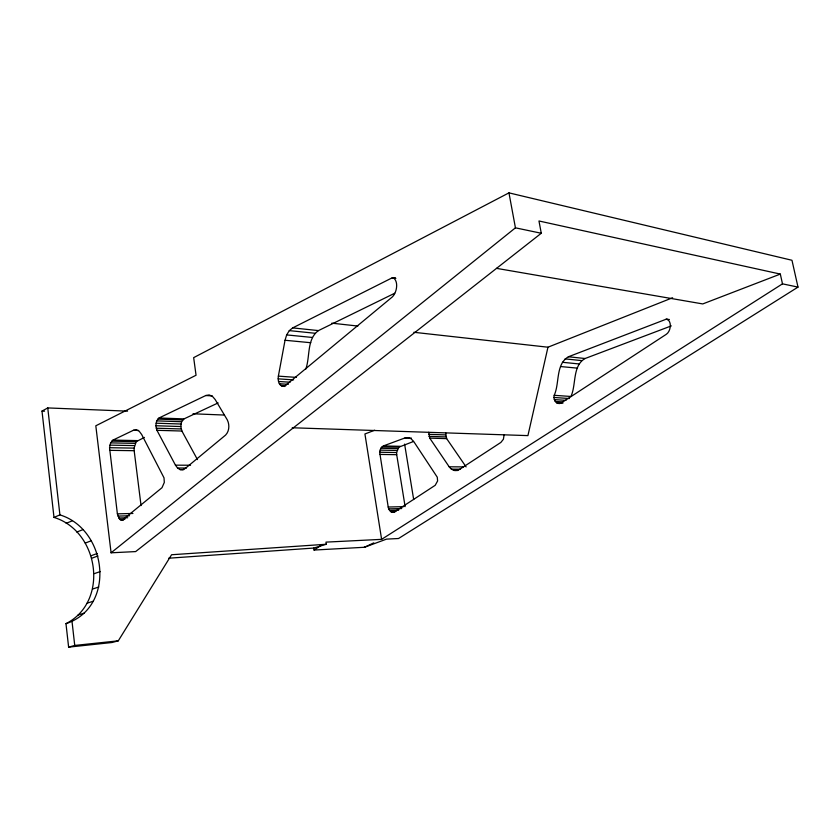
<?xml version="1.0" encoding="UTF-8"?>
<svg xmlns="http://www.w3.org/2000/svg" width="840" height="840" viewBox="0 0 840 840"><rect width="100%" height="100%" fill="white"/><g stroke="black" fill="none" stroke-linecap="round" stroke-linejoin="round"><path stroke-width="1.26" d="M504.137 434.7L503.402 439.247L500.861 442.439L459.459 469.476C455.952 471.796 451.353 470.169 449.19 466.809L429.744 438.134L428.757 432.274M155.852 425.744L156.671 420.872L159.012 417.984L205.748 395.535L209.129 394.926L212.394 396.302L215.166 399.525L227.262 419.822C229.688 424.578 229.446 431.12 225.603 435.068L185.325 468.405L182.732 469.739L180.054 469.602L177.555 468.017L175.455 465.161L156.944 430.311L155.852 425.744L180.799 426.531L181.902 431.036L197.463 459.596M180.799 426.531L181.619 421.743L183.992 418.897L218.127 402.927M284.75 386.442L282.177 386.284C278.376 384.647 277.82 379.764 278.366 376.142L285.033 340.263L286.661 334.908L289.317 330.614L292.677 327.894L392.123 277.851L395.504 277.977M466.106 466.904L446.659 438.627L445.683 432.842M666.876 319.116C672.294 321.426 670.75 331.464 666.256 334.331L561.393 402.875C556.794 405.699 552.773 399.494 554.2 395.315C559.755 383.397 555.44 364.329 568.418 356.769L665.994 319.284L669.375 319.494M782.492 283.846L780.318 274.082L538.965 220.983L541.275 233.258L135.65 551.586L111.08 552.804L95.812 425.796L196.046 375.239L193.662 357.641L508.956 192.864L791.973 260.274L798 287.102L782.492 283.846L381.612 539.353L325.973 542.125L326.298 544.257L171.581 554.747L118.283 640.836L112.035 642.505L68.617 647.136L65.972 623.669C116.361 607.1 107.436 529.431 59.913 514.889L53.991 517.409L42 411.096L47.754 407.925L127.564 411.149M65.972 623.669C109.494 601.493 99.047 531.195 53.991 517.409M109.547 447.709L110.628 442.869L113.001 440.087L133.403 430.28L136.385 429.828L139.251 431.288L141.666 434.501L164.01 477.844L164.315 482.412L161.994 487.715L122.21 520.254L119.689 519.404L117.38 513.849L109.547 447.709L134.075 448.119L136.248 441.651L144.417 437.409M379.68 452.245L380.814 448.245L383.334 445.945L404.964 437.955L408.114 437.608L411.149 438.827L413.7 441.494L437.272 477.204L437.608 480.953L435.194 485.31L394.663 511.781C391.482 513.723 388.458 510.027 388.206 507.034L379.68 452.245L396.585 452.529L398.864 447.163L413.459 441.494M305.77 369.128C310.264 356.853 306.569 339.171 318.455 330.593L394.674 293.265M672.62 297.748L547.964 347.204L527.919 435.614L292.215 427.77M671.328 325.889L585.091 358.512C572.208 365.873 576.429 384.741 570.927 396.469L554.2 395.315M111.08 552.804L515.434 227.829L541.275 233.258M326.298 544.257L313.761 548.058L314.055 550.053L321.867 544.856M314.055 550.053L364.476 547.271L386.558 539.112L398.538 538.514L798 287.102M364.476 547.271L373.779 542.871M66.192 523.331L72.156 520.863M76.808 532.056L82.814 529.662M374.661 430.227L364.928 433.976L381.612 539.353M780.318 274.082L702.765 303.933L496.482 268.349M85.26 543.071L91.308 540.76M91.098 555.734L97.177 553.497M91.854 558.191L97.944 555.975M94.258 573.647L100.37 571.525M92.673 589.019L98.795 586.992M87.161 603.173L93.293 601.22M78.057 615.038L84.178 613.158M364.423 546.976L365.379 546.693M68.617 647.136L74.739 645.446L118.283 640.836M168.641 558.212L313.761 548.058M118.639 518.007L127.712 517.755M389.56 510.468L398.664 510.216M119.689 519.404L124.877 519.256M390.684 511.623L395.892 511.476M120.918 520.181L123.511 520.107M391.986 512.253L394.59 512.18M117.842 516.096L129.507 515.781M388.71 508.893L401.719 508.546M117.38 513.849L132.93 513.45M388.206 507.034L403.82 506.636M180.054 469.602L183.834 469.613M453.978 470.442L457.884 470.463M177.555 468.017L186.354 468.058M451.374 469.151L460.478 469.193M175.455 465.161L190.533 465.245M449.19 466.809L463.502 466.893M282.177 386.284L285.516 385.434L392.354 296.909C396.889 292.593 398.927 281.137 393.026 277.61M109.641 450.334L134.169 450.702L141.047 505.575M379.796 454.43L396.701 454.681L405.122 506.604M109.893 445.137L134.421 445.589M380.037 450.125L396.942 450.429M110.628 442.869L135.166 443.363M380.814 448.245L397.719 448.581M113.001 440.087L137.55 440.612M383.334 445.945L400.239 446.313M111.699 441.126L136.248 441.651M381.948 446.806L398.864 447.163M156.944 430.311L181.902 431.036M429.744 438.134L446.659 438.627M133.403 430.28L138.611 430.427M404.964 437.955L411.464 438.134M156.166 428.211L181.125 428.957M428.925 436.401L445.841 436.916M428.589 434.364L445.505 434.899M156.02 423.192L180.978 424.022M156.671 420.872L181.619 421.743M159.012 417.984L183.992 418.897M157.7 419.066L182.668 419.969M42 411.096L44.552 411.191M192.98 413.784L224.385 415.055M205.748 395.535L212.079 395.871M280.613 385.392L285.757 385.718M556.479 402.791L562.905 403.19M279.332 383.733L288.341 384.31M555.188 401.436L562.905 401.93M278.481 381.465L290.062 382.221M554.337 399.599L565.908 400.355M278.145 378.84L293.591 379.89M553.99 397.478L569.425 398.528M278.366 376.142L296.383 377.391M285.033 340.263L310.779 342.72M560.795 366.566L577.5 368.151M286.661 334.908L312.428 337.47M562.422 362.292L579.117 363.951M289.317 330.614L315.084 333.26M565.068 358.89L581.752 360.602M292.677 327.894L318.455 330.593M568.418 356.769L585.091 358.512M331.842 323.169L357.882 326.056M413.868 332.283L547.964 347.204M392.123 277.851L395.84 278.407M665.994 319.284L668.504 319.662M508.956 192.864L515.434 227.829M404.607 444.108L413.679 499.538M47.754 407.925L59.913 514.889M72.061 621.821L74.739 645.446M396.585 452.529L396.701 454.681M134.075 448.119L134.169 450.702"/></g></svg>
